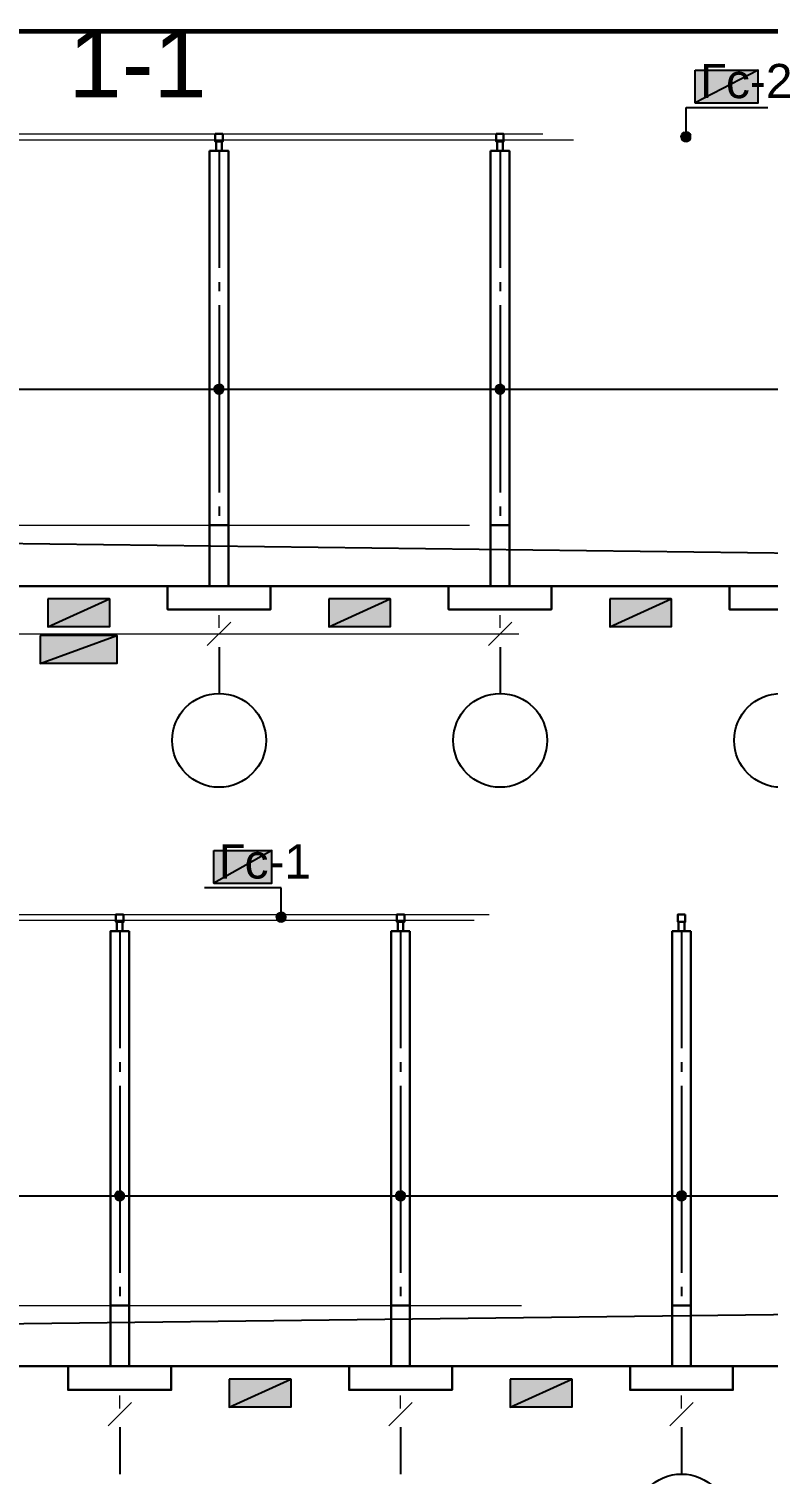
# Model space of a CAD drawing. Extents: x 8 to 21351, y 0 to 420.
# Drawn here: x 11591.8 to 11670.7, y 137.9 to 292.4 of the extents above; entities that cross this region are included whole.
import ezdxf

# ---------------------------------------------------------------- set-up
doc = ezdxf.new("R2010")
doc.units = 0
doc.linetypes.add('TEYPDFCAD_CENTER', pattern=[20, 12, -3, 2, -3])
for name, color, linetype in [('PDF_ВЫНОСКИ', 7, 'Continuous'), ('PDF_ОСИ', 7, 'Continuous'), ('TEY_REVIEW_AXIS', 7, 'Continuous'), ('TEY_REVIEW_LEADER', 7, 'Continuous')]:
    doc.layers.add(name, color=color, linetype=linetype)
doc.styles.add('TEYPDFCAD_TEXT', font='arial.ttf')
doc.dimstyles.new('TEYPDFCAD_SCALE_1', dxfattribs={"dimtxt": 2.5, "dimasz": 2.5, "dimexe": 1.25, "dimexo": 0.75, "dimtad": 1, "dimdsep": 46, "dimtxsty": 'Standard', "dimcen": 0.09, "dimadec": 0, "dimazin": 0, "dimtfac": 1, "dimtofl": 0, "dimtmove": 0, "dimatfit": 3, "dimfxl": 1, "dimarcsym": 0})

# ---------------------------------------------------------------- blocks, each defined once
blk = doc.blocks.new('TEY_AXIS')
at = {"layer": 'PDF_ОСИ', "linetype": 'TEYPDFCAD_CENTER', "lineweight": 9}
blk.add_line((0, 0), (1, 0), dxfattribs=at)

msp = doc.modelspace()

# ---------------------------------------------------------------- hatches: boundary and pattern name
at = {"true_color": 0xffffff}
h = msp.add_hatch(color=0, dxfattribs=at)
h.paths.add_polyline_path([(11662.96, 287.97), (11669.67, 287.97), (11662.96, 284.46)])
h.paths.add_polyline_path([(11669.67, 287.97), (11662.96, 284.46), (11669.67, 284.46)])
h = msp.add_hatch(color=7)
h.paths.add_polyline_path([(11661.61, 281.2), (11661.5, 281.03), (11661.97, 280.84)])
h.paths.add_polyline_path([(11661.5, 281.03), (11661.97, 280.84), (11661.46, 280.84)])
h.paths.add_polyline_path([(11661.97, 280.84), (11661.46, 280.84), (11661.5, 280.65)])
h = msp.add_hatch(color=7)
h.paths.add_polyline_path([(11662.16, 281.3), (11661.97, 281.35), (11661.97, 280.84)])
h.paths.add_polyline_path([(11661.97, 281.35), (11661.97, 280.84), (11661.78, 281.3)])
h.paths.add_polyline_path([(11661.97, 280.84), (11661.78, 281.3), (11661.61, 281.2)])
h = msp.add_hatch(color=7)
h.paths.add_polyline_path([(11662.45, 280.84), (11662.43, 281.03), (11661.97, 280.84)])
h.paths.add_polyline_path([(11662.43, 281.03), (11661.97, 280.84), (11662.33, 281.2)])
h.paths.add_polyline_path([(11661.97, 280.84), (11662.33, 281.2), (11662.16, 281.3)])
h = msp.add_hatch(color=7)
h.paths.add_polyline_path([(11661.5, 280.65), (11661.61, 280.48), (11661.97, 280.84)])
h.paths.add_polyline_path([(11661.61, 280.48), (11661.97, 280.84), (11661.78, 280.37)])
h.paths.add_polyline_path([(11661.97, 280.84), (11661.78, 280.37), (11661.97, 280.33)])
h = msp.add_hatch(color=7)
h.paths.add_polyline_path([(11661.97, 280.33), (11662.16, 280.37), (11661.97, 280.84)])
h.paths.add_polyline_path([(11662.16, 280.37), (11661.97, 280.84), (11662.33, 280.48)])
h.paths.add_polyline_path([(11661.97, 280.84), (11662.33, 280.48), (11662.43, 280.65)])
for points in [[(11662.43, 280.65), (11662.45, 280.84), (11661.97, 280.84)], [(11612.56, 253.66), (11612.61, 253.85), (11612.1, 253.85)], [(11642.56, 253.66), (11642.6, 253.85), (11642.11, 253.85)], [(11619.19, 197.25), (11619.23, 197.44), (11618.72, 197.44)], [(11601.96, 167.47), (11601.98, 167.66), (11601.49, 167.66)], [(11631.95, 167.47), (11632, 167.66), (11631.49, 167.66)], [(11661.95, 167.47), (11661.99, 167.66), (11661.48, 167.66)]]:
    msp.add_hatch(color=7).paths.add_polyline_path(points)
h = msp.add_hatch(color=7)
h.paths.add_polyline_path([(11611.76, 254.21), (11611.63, 254.04), (11612.1, 253.85)])
h.paths.add_polyline_path([(11611.63, 254.04), (11612.1, 253.85), (11611.61, 253.85)])
h.paths.add_polyline_path([(11612.1, 253.85), (11611.61, 253.85), (11611.63, 253.66)])
h = msp.add_hatch(color=7)
h.paths.add_polyline_path([(11611.63, 253.66), (11611.76, 253.51), (11612.1, 253.85)])
h.paths.add_polyline_path([(11611.76, 253.51), (11612.1, 253.85), (11611.91, 253.39)])
h.paths.add_polyline_path([(11612.1, 253.85), (11611.91, 253.39), (11612.1, 253.37)])
h = msp.add_hatch(color=7)
h.paths.add_polyline_path([(11612.29, 254.32), (11612.1, 254.36), (11612.1, 253.85)])
h.paths.add_polyline_path([(11612.1, 254.36), (11612.1, 253.85), (11611.91, 254.32)])
h.paths.add_polyline_path([(11612.1, 253.85), (11611.91, 254.32), (11611.76, 254.21)])
h = msp.add_hatch(color=7)
h.paths.add_polyline_path([(11612.61, 253.85), (11612.56, 254.04), (11612.1, 253.85)])
h.paths.add_polyline_path([(11612.56, 254.04), (11612.1, 253.85), (11612.46, 254.21)])
h.paths.add_polyline_path([(11612.1, 253.85), (11612.46, 254.21), (11612.29, 254.32)])
h = msp.add_hatch(color=7)
h.paths.add_polyline_path([(11612.1, 253.37), (11612.29, 253.39), (11612.1, 253.85)])
h.paths.add_polyline_path([(11612.29, 253.39), (11612.1, 253.85), (11612.46, 253.51)])
h.paths.add_polyline_path([(11612.1, 253.85), (11612.46, 253.51), (11612.56, 253.66)])
h = msp.add_hatch(color=7)
h.paths.add_polyline_path([(11641.75, 254.21), (11641.65, 254.04), (11642.11, 253.85)])
h.paths.add_polyline_path([(11641.65, 254.04), (11642.11, 253.85), (11641.61, 253.85)])
h.paths.add_polyline_path([(11642.11, 253.85), (11641.61, 253.85), (11641.65, 253.66)])
h = msp.add_hatch(color=7)
h.paths.add_polyline_path([(11641.65, 253.66), (11641.75, 253.51), (11642.11, 253.85)])
h.paths.add_polyline_path([(11641.75, 253.51), (11642.11, 253.85), (11641.92, 253.39)])
h.paths.add_polyline_path([(11642.11, 253.85), (11641.92, 253.39), (11642.11, 253.37)])
h = msp.add_hatch(color=7)
h.paths.add_polyline_path([(11642.3, 254.32), (11642.11, 254.36), (11642.11, 253.85)])
h.paths.add_polyline_path([(11642.11, 254.36), (11642.11, 253.85), (11641.92, 254.32)])
h.paths.add_polyline_path([(11642.11, 253.85), (11641.92, 254.32), (11641.75, 254.21)])
h = msp.add_hatch(color=7)
h.paths.add_polyline_path([(11642.6, 253.85), (11642.56, 254.04), (11642.11, 253.85)])
h.paths.add_polyline_path([(11642.56, 254.04), (11642.11, 253.85), (11642.45, 254.21)])
h.paths.add_polyline_path([(11642.11, 253.85), (11642.45, 254.21), (11642.3, 254.32)])
h = msp.add_hatch(color=7)
h.paths.add_polyline_path([(11642.11, 253.37), (11642.3, 253.39), (11642.11, 253.85)])
h.paths.add_polyline_path([(11642.3, 253.39), (11642.11, 253.85), (11642.45, 253.51)])
h.paths.add_polyline_path([(11642.11, 253.85), (11642.45, 253.51), (11642.56, 253.66)])
h = msp.add_hatch(color=0, dxfattribs=at)
h.paths.add_polyline_path([(11593.81, 231.48), (11593.81, 228.47), (11600.39, 231.48)])
h.paths.add_polyline_path([(11593.81, 228.47), (11600.39, 231.48), (11600.39, 228.47)])
h = msp.add_hatch(color=0, dxfattribs=at)
h.paths.add_polyline_path([(11623.83, 231.48), (11623.83, 228.47), (11630.39, 231.48)])
h.paths.add_polyline_path([(11623.83, 228.47), (11630.39, 231.48), (11630.39, 228.47)])
h = msp.add_hatch(color=0, dxfattribs=at)
h.paths.add_polyline_path([(11653.82, 231.48), (11653.82, 228.47), (11660.4, 231.48)])
h.paths.add_polyline_path([(11653.82, 228.47), (11660.4, 231.48), (11660.4, 228.47)])
h = msp.add_hatch(color=0, dxfattribs=at)
h.paths.add_polyline_path([(11593.01, 227.56), (11593.01, 224.56), (11601.2, 227.56)])
h.paths.add_polyline_path([(11593.01, 224.56), (11601.2, 227.56), (11601.2, 224.56)])
h = msp.add_hatch(color=0, dxfattribs=at)
h.paths.add_polyline_path([(11611.55, 204.58), (11617.73, 204.58), (11611.55, 201.06)])
h.paths.add_polyline_path([(11617.73, 204.58), (11611.55, 201.06), (11617.73, 201.06)])
h = msp.add_hatch(color=7)
h.paths.add_polyline_path([(11618.39, 197.8), (11618.26, 197.63), (11618.72, 197.44)])
h.paths.add_polyline_path([(11618.26, 197.63), (11618.72, 197.44), (11618.24, 197.44)])
h.paths.add_polyline_path([(11618.72, 197.44), (11618.24, 197.44), (11618.26, 197.25)])
h = msp.add_hatch(color=7)
h.paths.add_polyline_path([(11618.91, 197.91), (11618.72, 197.95), (11618.72, 197.44)])
h.paths.add_polyline_path([(11618.72, 197.95), (11618.72, 197.44), (11618.53, 197.91)])
h.paths.add_polyline_path([(11618.72, 197.44), (11618.53, 197.91), (11618.39, 197.8)])
h = msp.add_hatch(color=7)
h.paths.add_polyline_path([(11619.23, 197.44), (11619.19, 197.63), (11618.72, 197.44)])
h.paths.add_polyline_path([(11619.19, 197.63), (11618.72, 197.44), (11619.08, 197.8)])
h.paths.add_polyline_path([(11618.72, 197.44), (11619.08, 197.8), (11618.91, 197.91)])
h = msp.add_hatch(color=7)
h.paths.add_polyline_path([(11618.26, 197.25), (11618.39, 197.08), (11618.72, 197.44)])
h.paths.add_polyline_path([(11618.39, 197.08), (11618.72, 197.44), (11618.53, 196.98)])
h.paths.add_polyline_path([(11618.72, 197.44), (11618.53, 196.98), (11618.72, 196.93)])
h = msp.add_hatch(color=7)
h.paths.add_polyline_path([(11618.72, 196.93), (11618.91, 196.98), (11618.72, 197.44)])
h.paths.add_polyline_path([(11618.91, 196.98), (11618.72, 197.44), (11619.08, 197.08)])
h.paths.add_polyline_path([(11618.72, 197.44), (11619.08, 197.08), (11619.19, 197.25)])
h = msp.add_hatch(color=7)
h.paths.add_polyline_path([(11601.13, 168.02), (11601.03, 167.85), (11601.49, 167.66)])
h.paths.add_polyline_path([(11601.03, 167.85), (11601.49, 167.66), (11600.99, 167.66)])
h.paths.add_polyline_path([(11601.49, 167.66), (11600.99, 167.66), (11601.03, 167.47)])
h = msp.add_hatch(color=7)
h.paths.add_polyline_path([(11601.03, 167.47), (11601.13, 167.3), (11601.49, 167.66)])
h.paths.add_polyline_path([(11601.13, 167.3), (11601.49, 167.66), (11601.3, 167.2)])
h.paths.add_polyline_path([(11601.49, 167.66), (11601.3, 167.2), (11601.49, 167.15)])
h = msp.add_hatch(color=7)
h.paths.add_polyline_path([(11601.68, 168.13), (11601.49, 168.17), (11601.49, 167.66)])
h.paths.add_polyline_path([(11601.49, 168.17), (11601.49, 167.66), (11601.3, 168.13)])
h.paths.add_polyline_path([(11601.49, 167.66), (11601.3, 168.13), (11601.13, 168.02)])
h = msp.add_hatch(color=7)
h.paths.add_polyline_path([(11601.98, 167.66), (11601.96, 167.85), (11601.49, 167.66)])
h.paths.add_polyline_path([(11601.96, 167.85), (11601.49, 167.66), (11601.83, 168.02)])
h.paths.add_polyline_path([(11601.49, 167.66), (11601.83, 168.02), (11601.68, 168.13)])
h = msp.add_hatch(color=7)
h.paths.add_polyline_path([(11601.49, 167.15), (11601.68, 167.2), (11601.49, 167.66)])
h.paths.add_polyline_path([(11601.68, 167.2), (11601.49, 167.66), (11601.83, 167.3)])
h.paths.add_polyline_path([(11601.49, 167.66), (11601.83, 167.3), (11601.96, 167.47)])
h = msp.add_hatch(color=7)
h.paths.add_polyline_path([(11631.13, 168.02), (11631.02, 167.85), (11631.49, 167.66)])
h.paths.add_polyline_path([(11631.02, 167.85), (11631.49, 167.66), (11630.98, 167.66)])
h.paths.add_polyline_path([(11631.49, 167.66), (11630.98, 167.66), (11631.02, 167.47)])
h = msp.add_hatch(color=7)
h.paths.add_polyline_path([(11631.02, 167.47), (11631.13, 167.3), (11631.49, 167.66)])
h.paths.add_polyline_path([(11631.13, 167.3), (11631.49, 167.66), (11631.3, 167.2)])
h.paths.add_polyline_path([(11631.49, 167.66), (11631.3, 167.2), (11631.49, 167.15)])
h = msp.add_hatch(color=7)
h.paths.add_polyline_path([(11631.68, 168.13), (11631.49, 168.17), (11631.49, 167.66)])
h.paths.add_polyline_path([(11631.49, 168.17), (11631.49, 167.66), (11631.3, 168.13)])
h.paths.add_polyline_path([(11631.49, 167.66), (11631.3, 168.13), (11631.13, 168.02)])
h = msp.add_hatch(color=7)
h.paths.add_polyline_path([(11632, 167.66), (11631.95, 167.85), (11631.49, 167.66)])
h.paths.add_polyline_path([(11631.95, 167.85), (11631.49, 167.66), (11631.85, 168.02)])
h.paths.add_polyline_path([(11631.49, 167.66), (11631.85, 168.02), (11631.68, 168.13)])
h = msp.add_hatch(color=7)
h.paths.add_polyline_path([(11631.49, 167.15), (11631.68, 167.2), (11631.49, 167.66)])
h.paths.add_polyline_path([(11631.68, 167.2), (11631.49, 167.66), (11631.85, 167.3)])
h.paths.add_polyline_path([(11631.49, 167.66), (11631.85, 167.3), (11631.95, 167.47)])
h = msp.add_hatch(color=7)
h.paths.add_polyline_path([(11661.14, 168.02), (11661.04, 167.85), (11661.48, 167.66)])
h.paths.add_polyline_path([(11661.04, 167.85), (11661.48, 167.66), (11660.99, 167.66)])
h.paths.add_polyline_path([(11661.48, 167.66), (11660.99, 167.66), (11661.04, 167.47)])
h = msp.add_hatch(color=7)
h.paths.add_polyline_path([(11661.04, 167.47), (11661.14, 167.3), (11661.48, 167.66)])
h.paths.add_polyline_path([(11661.14, 167.3), (11661.48, 167.66), (11661.29, 167.2)])
h.paths.add_polyline_path([(11661.48, 167.66), (11661.29, 167.2), (11661.48, 167.15)])
h = msp.add_hatch(color=7)
h.paths.add_polyline_path([(11661.67, 168.13), (11661.48, 168.17), (11661.48, 167.66)])
h.paths.add_polyline_path([(11661.48, 168.17), (11661.48, 167.66), (11661.29, 168.13)])
h.paths.add_polyline_path([(11661.48, 167.66), (11661.29, 168.13), (11661.14, 168.02)])
h = msp.add_hatch(color=7)
h.paths.add_polyline_path([(11661.99, 167.66), (11661.95, 167.85), (11661.48, 167.66)])
h.paths.add_polyline_path([(11661.95, 167.85), (11661.48, 167.66), (11661.84, 168.02)])
h.paths.add_polyline_path([(11661.48, 167.66), (11661.84, 168.02), (11661.67, 168.13)])
h = msp.add_hatch(color=7)
h.paths.add_polyline_path([(11661.48, 167.15), (11661.67, 167.2), (11661.48, 167.66)])
h.paths.add_polyline_path([(11661.67, 167.2), (11661.48, 167.66), (11661.84, 167.3)])
h.paths.add_polyline_path([(11661.48, 167.66), (11661.84, 167.3), (11661.95, 167.47)])
h = msp.add_hatch(color=0, dxfattribs=at)
h.paths.add_polyline_path([(11613.2, 148.08), (11613.2, 145.08), (11619.78, 148.08)])
h.paths.add_polyline_path([(11613.2, 145.08), (11619.78, 148.08), (11619.78, 145.08)])
h = msp.add_hatch(color=0, dxfattribs=at)
h.paths.add_polyline_path([(11643.19, 148.08), (11643.19, 145.08), (11649.78, 148.08)])
h.paths.add_polyline_path([(11643.19, 145.08), (11649.78, 148.08), (11649.78, 145.08)])

# ---------------------------------------------------------------- linework, layer by layer
at = {"color": 0, "lineweight": 0, "true_color": 0xffffff}
for p, q in [((11662.96, 284.46), (11669.67, 284.46)), ((11611.55, 201.06), (11617.73, 201.06))]:
    msp.add_line(p, q, dxfattribs=at)
at = {"color": 7, "lineweight": 25}
for p, q in [((11661.97, 280.84), (11661.97, 283.97)), ((11661.97, 283.97), (11670.69, 283.97)), ((11612.1, 265.32), (11612.1, 264.33)), ((11642.11, 265.32), (11642.11, 264.33)), ((11612.1, 241.32), (11612.1, 240.33)), ((11642.11, 241.32), (11642.11, 240.33)), ((11612.1, 226.31), (11612.1, 221.32)), ((11642.11, 226.31), (11642.11, 221.32)), ((11618.72, 200.58), (11610.55, 200.58)), ((11618.72, 197.44), (11618.72, 200.58))]:
    msp.add_line(p, q, dxfattribs=at)
at = {"color": 7, "lineweight": 30}
for p, q in [((11613.11, 239.33), (11613.11, 232.83)), ((11643.11, 239.33), (11643.11, 232.83)), ((11600.5, 155.93), (11600.5, 149.44)), ((11630.49, 155.93), (11630.49, 149.44)), ((11660.49, 155.93), (11660.49, 149.44))]:
    msp.add_line(p, q, dxfattribs=at)
at = {"color": 7, "lineweight": 5}
for p, q in [((11610.85, 226.48), (11613.35, 228.98)), ((11613.35, 228.98), (11610.85, 226.48)), ((11612.1, 228.37), (11612.1, 229.72)), ((11612.1, 228.37), (11612.1, 229.72)), ((11640.86, 226.48), (11643.36, 228.98)), ((11643.36, 228.98), (11640.86, 226.48)), ((11642.11, 228.37), (11642.11, 229.72)), ((11642.11, 228.37), (11642.11, 229.72)), ((11602.74, 145.58), (11600.25, 143.09)), ((11600.25, 143.09), (11602.74, 145.58)), ((11601.49, 144.95), (11601.49, 146.33)), ((11601.49, 144.95), (11601.49, 146.33)), ((11632.74, 145.58), (11630.24, 143.09)), ((11630.24, 143.09), (11632.74, 145.58)), ((11631.49, 144.95), (11631.49, 146.33)), ((11631.49, 144.95), (11631.49, 146.33)), ((11662.73, 145.58), (11660.23, 143.09)), ((11660.23, 143.09), (11662.73, 145.58)), ((11661.48, 144.95), (11661.48, 146.33)), ((11661.48, 144.95), (11661.48, 146.33))]:
    msp.add_line(p, q, dxfattribs=at)
at = {"lineweight": 25}
for p, q in [((11601.49, 181.93), (11601.49, 180.93)), ((11631.49, 181.93), (11631.49, 180.93)), ((11661.48, 181.93), (11661.48, 180.93)), ((11601.49, 157.92), (11601.49, 156.93)), ((11631.49, 157.92), (11631.49, 156.93)), ((11661.48, 157.92), (11661.48, 156.93)), ((11601.49, 142.92), (11601.49, 137.92)), ((11631.49, 142.92), (11631.49, 137.92)), ((11661.48, 142.92), (11661.48, 137.92))]:
    msp.add_line(p, q, dxfattribs=at)
at = {"color": 0, "true_color": 0xffffff}
for points in [[(11662.96, 287.97), (11669.67, 287.97), (11662.96, 284.46)], [(11669.67, 287.97), (11662.96, 284.46), (11669.67, 284.46)], [(11593.81, 231.48), (11593.81, 228.47), (11600.39, 231.48)], [(11593.81, 228.47), (11600.39, 231.48), (11600.39, 228.47)], [(11623.83, 231.48), (11623.83, 228.47), (11630.39, 231.48)], [(11623.83, 228.47), (11630.39, 231.48), (11630.39, 228.47)], [(11653.82, 231.48), (11653.82, 228.47), (11660.4, 231.48)], [(11653.82, 228.47), (11660.4, 231.48), (11660.4, 228.47)], [(11593.01, 227.56), (11593.01, 224.56), (11601.2, 227.56)], [(11593.01, 224.56), (11601.2, 227.56), (11601.2, 224.56)], [(11611.55, 204.58), (11617.73, 204.58), (11611.55, 201.06)], [(11617.73, 204.58), (11611.55, 201.06), (11617.73, 201.06)], [(11613.2, 148.08), (11613.2, 145.08), (11619.78, 148.08)], [(11613.2, 145.08), (11619.78, 148.08), (11619.78, 145.08)], [(11643.19, 148.08), (11643.19, 145.08), (11649.78, 148.08)], [(11643.19, 145.08), (11649.78, 148.08), (11649.78, 145.08)]]:
    msp.add_lwpolyline(points, close=True, dxfattribs=at)
at = {"color": 7}
for points in [[(11661.61, 281.2), (11661.5, 281.03), (11661.97, 280.84)], [(11661.97, 280.84), (11661.78, 281.3), (11661.61, 281.2)], [(11661.97, 281.35), (11661.97, 280.84), (11661.78, 281.3)], [(11662.16, 281.3), (11661.97, 281.35), (11661.97, 280.84)], [(11661.97, 280.84), (11662.33, 281.2), (11662.16, 281.3)], [(11662.43, 281.03), (11661.97, 280.84), (11662.33, 281.2)], [(11661.5, 281.03), (11661.97, 280.84), (11661.46, 280.84)], [(11661.97, 280.84), (11661.46, 280.84), (11661.5, 280.65)], [(11661.5, 280.65), (11661.61, 280.48), (11661.97, 280.84)], [(11661.61, 280.48), (11661.97, 280.84), (11661.78, 280.37)], [(11661.97, 280.84), (11661.78, 280.37), (11661.97, 280.33)], [(11662.45, 280.84), (11662.43, 281.03), (11661.97, 280.84)], [(11661.97, 280.33), (11662.16, 280.37), (11661.97, 280.84)], [(11662.16, 280.37), (11661.97, 280.84), (11662.33, 280.48)], [(11661.97, 280.84), (11662.33, 280.48), (11662.43, 280.65)], [(11662.43, 280.65), (11662.45, 280.84), (11661.97, 280.84)], [(11611.63, 254.04), (11612.1, 253.85), (11611.61, 253.85)], [(11612.1, 253.85), (11611.61, 253.85), (11611.63, 253.66)], [(11611.76, 254.21), (11611.63, 254.04), (11612.1, 253.85)], [(11611.63, 253.66), (11611.76, 253.51), (11612.1, 253.85)], [(11612.1, 253.85), (11611.91, 254.32), (11611.76, 254.21)], [(11611.76, 253.51), (11612.1, 253.85), (11611.91, 253.39)], [(11612.1, 254.36), (11612.1, 253.85), (11611.91, 254.32)], [(11612.1, 253.85), (11611.91, 253.39), (11612.1, 253.37)], [(11612.29, 254.32), (11612.1, 254.36), (11612.1, 253.85)], [(11612.1, 253.85), (11612.46, 254.21), (11612.29, 254.32)], [(11612.56, 254.04), (11612.1, 253.85), (11612.46, 254.21)], [(11612.61, 253.85), (11612.56, 254.04), (11612.1, 253.85)], [(11612.1, 253.37), (11612.29, 253.39), (11612.1, 253.85)], [(11612.29, 253.39), (11612.1, 253.85), (11612.46, 253.51)], [(11612.1, 253.85), (11612.46, 253.51), (11612.56, 253.66)], [(11612.56, 253.66), (11612.61, 253.85), (11612.1, 253.85)], [(11641.65, 254.04), (11642.11, 253.85), (11641.61, 253.85)], [(11642.11, 253.85), (11641.61, 253.85), (11641.65, 253.66)], [(11641.75, 254.21), (11641.65, 254.04), (11642.11, 253.85)], [(11641.65, 253.66), (11641.75, 253.51), (11642.11, 253.85)], [(11642.11, 253.85), (11641.92, 254.32), (11641.75, 254.21)], [(11641.75, 253.51), (11642.11, 253.85), (11641.92, 253.39)], [(11642.11, 254.36), (11642.11, 253.85), (11641.92, 254.32)], [(11642.11, 253.85), (11641.92, 253.39), (11642.11, 253.37)], [(11642.3, 254.32), (11642.11, 254.36), (11642.11, 253.85)], [(11642.11, 253.85), (11642.45, 254.21), (11642.3, 254.32)], [(11642.56, 254.04), (11642.11, 253.85), (11642.45, 254.21)], [(11642.6, 253.85), (11642.56, 254.04), (11642.11, 253.85)], [(11642.11, 253.37), (11642.3, 253.39), (11642.11, 253.85)], [(11642.3, 253.39), (11642.11, 253.85), (11642.45, 253.51)], [(11642.11, 253.85), (11642.45, 253.51), (11642.56, 253.66)], [(11642.56, 253.66), (11642.6, 253.85), (11642.11, 253.85)], [(11618.39, 197.8), (11618.26, 197.63), (11618.72, 197.44)], [(11618.72, 197.44), (11618.53, 197.91), (11618.39, 197.8)], [(11618.72, 197.95), (11618.72, 197.44), (11618.53, 197.91)], [(11618.91, 197.91), (11618.72, 197.95), (11618.72, 197.44)], [(11618.72, 197.44), (11619.08, 197.8), (11618.91, 197.91)], [(11619.19, 197.63), (11618.72, 197.44), (11619.08, 197.8)], [(11618.26, 197.63), (11618.72, 197.44), (11618.24, 197.44)], [(11618.72, 197.44), (11618.24, 197.44), (11618.26, 197.25)], [(11618.26, 197.25), (11618.39, 197.08), (11618.72, 197.44)], [(11618.39, 197.08), (11618.72, 197.44), (11618.53, 196.98)], [(11618.72, 197.44), (11618.53, 196.98), (11618.72, 196.93)], [(11619.23, 197.44), (11619.19, 197.63), (11618.72, 197.44)], [(11618.72, 196.93), (11618.91, 196.98), (11618.72, 197.44)], [(11618.91, 196.98), (11618.72, 197.44), (11619.08, 197.08)], [(11618.72, 197.44), (11619.08, 197.08), (11619.19, 197.25)], [(11619.19, 197.25), (11619.23, 197.44), (11618.72, 197.44)], [(11601.03, 167.85), (11601.49, 167.66), (11600.99, 167.66)], [(11601.49, 167.66), (11600.99, 167.66), (11601.03, 167.47)], [(11601.13, 168.02), (11601.03, 167.85), (11601.49, 167.66)], [(11601.03, 167.47), (11601.13, 167.3), (11601.49, 167.66)], [(11601.49, 167.66), (11601.3, 168.13), (11601.13, 168.02)], [(11601.13, 167.3), (11601.49, 167.66), (11601.3, 167.2)], [(11601.49, 168.17), (11601.49, 167.66), (11601.3, 168.13)], [(11601.49, 167.66), (11601.3, 167.2), (11601.49, 167.15)], [(11601.68, 168.13), (11601.49, 168.17), (11601.49, 167.66)], [(11601.49, 167.66), (11601.83, 168.02), (11601.68, 168.13)], [(11601.96, 167.85), (11601.49, 167.66), (11601.83, 168.02)], [(11601.98, 167.66), (11601.96, 167.85), (11601.49, 167.66)], [(11601.49, 167.15), (11601.68, 167.2), (11601.49, 167.66)], [(11601.68, 167.2), (11601.49, 167.66), (11601.83, 167.3)], [(11601.49, 167.66), (11601.83, 167.3), (11601.96, 167.47)], [(11601.96, 167.47), (11601.98, 167.66), (11601.49, 167.66)], [(11631.02, 167.85), (11631.49, 167.66), (11630.98, 167.66)], [(11631.49, 167.66), (11630.98, 167.66), (11631.02, 167.47)], [(11631.13, 168.02), (11631.02, 167.85), (11631.49, 167.66)], [(11631.02, 167.47), (11631.13, 167.3), (11631.49, 167.66)], [(11631.49, 167.66), (11631.3, 168.13), (11631.13, 168.02)], [(11631.13, 167.3), (11631.49, 167.66), (11631.3, 167.2)], [(11631.49, 168.17), (11631.49, 167.66), (11631.3, 168.13)], [(11631.49, 167.66), (11631.3, 167.2), (11631.49, 167.15)], [(11631.68, 168.13), (11631.49, 168.17), (11631.49, 167.66)], [(11631.49, 167.66), (11631.85, 168.02), (11631.68, 168.13)], [(11631.95, 167.85), (11631.49, 167.66), (11631.85, 168.02)], [(11632, 167.66), (11631.95, 167.85), (11631.49, 167.66)], [(11631.49, 167.15), (11631.68, 167.2), (11631.49, 167.66)], [(11631.68, 167.2), (11631.49, 167.66), (11631.85, 167.3)], [(11631.49, 167.66), (11631.85, 167.3), (11631.95, 167.47)], [(11631.95, 167.47), (11632, 167.66), (11631.49, 167.66)], [(11661.04, 167.85), (11661.48, 167.66), (11660.99, 167.66)], [(11661.48, 167.66), (11660.99, 167.66), (11661.04, 167.47)], [(11661.14, 168.02), (11661.04, 167.85), (11661.48, 167.66)], [(11661.04, 167.47), (11661.14, 167.3), (11661.48, 167.66)], [(11661.48, 167.66), (11661.29, 168.13), (11661.14, 168.02)], [(11661.14, 167.3), (11661.48, 167.66), (11661.29, 167.2)], [(11661.48, 168.17), (11661.48, 167.66), (11661.29, 168.13)], [(11661.48, 167.66), (11661.29, 167.2), (11661.48, 167.15)], [(11661.67, 168.13), (11661.48, 168.17), (11661.48, 167.66)], [(11661.48, 167.66), (11661.84, 168.02), (11661.67, 168.13)], [(11661.95, 167.85), (11661.48, 167.66), (11661.84, 168.02)], [(11661.99, 167.66), (11661.95, 167.85), (11661.48, 167.66)], [(11661.48, 167.15), (11661.67, 167.2), (11661.48, 167.66)], [(11661.67, 167.2), (11661.48, 167.66), (11661.84, 167.3)], [(11661.48, 167.66), (11661.84, 167.3), (11661.95, 167.47)], [(11661.95, 167.47), (11661.99, 167.66), (11661.48, 167.66)]]:
    msp.add_lwpolyline(points, close=True, dxfattribs=at)
at = {"color": 7, "lineweight": 25}
for centre in [(11612.11, 216.33), (11642.12, 216.33), (11672.12, 216.33)]:
    msp.add_circle(centre, 5.01, dxfattribs=at)
at = {"lineweight": 25}
msp.add_circle((11661.49, 132.92), 5.01, dxfattribs=at)
at = {"layer": 'TEY_REVIEW_AXIS', "color": 7, "lineweight": 25}
for p, q in [((11612.1, 262.83), (11612.1, 242.82)), ((11642.11, 262.83), (11642.11, 242.82)), ((11762.11, 253.85), (11427.06, 253.85)), ((11732.11, 253.85), (11427.06, 253.85)), ((11702.1, 253.85), (11427.06, 253.85)), ((11672.11, 253.85), (11427.06, 253.85)), ((11642.11, 253.85), (11427.06, 253.85)), ((11612.1, 253.85), (11427.06, 253.85)), ((11421.49, 167.66), (11756.52, 167.66)), ((11451.49, 167.66), (11756.52, 167.66)), ((11481.5, 167.66), (11756.52, 167.66)), ((11511.49, 167.66), (11756.52, 167.66)), ((11541.49, 167.66), (11756.52, 167.66)), ((11571.48, 167.66), (11756.52, 167.66)), ((11601.49, 167.66), (11756.52, 167.66)), ((11631.49, 167.66), (11756.52, 167.66)), ((11661.48, 167.66), (11756.52, 167.66))]:
    msp.add_line(p, q, dxfattribs=at)
at = {"layer": 'TEY_REVIEW_AXIS', "color": 7, "lineweight": 30}
for p, q in [((11763.1, 232.83), (11431.1, 232.83)), ((11420.5, 149.44), (11752.5, 149.44))]:
    msp.add_line(p, q, dxfattribs=at)
at = {"layer": 'TEY_REVIEW_AXIS', "lineweight": 25}
for p, q in [((11601.49, 179.43), (11601.49, 159.43)), ((11631.49, 179.43), (11631.49, 159.43)), ((11661.48, 179.43), (11661.48, 159.43))]:
    msp.add_line(p, q, dxfattribs=at)
at = {"layer": 'TEY_REVIEW_AXIS', "lineweight": 60}
msp.add_lwpolyline([(11411.59, 5.1), (11806.56, 5.1), (11806.56, 292.08), (11411.59, 292.08)], close=True, dxfattribs=at)
at = {"layer": 'TEY_REVIEW_AXIS', "color": 7, "lineweight": 30}
for points in [[(11611.1, 279.34), (11613.11, 279.34), (11613.11, 239.33), (11611.1, 239.33)], [(11641.1, 279.34), (11643.11, 279.34), (11643.11, 239.33), (11641.1, 239.33)]]:
    msp.add_lwpolyline(points, close=True, dxfattribs=at)
at = {"layer": 'TEY_REVIEW_AXIS', "lineweight": 30}
for points in [[(11602.49, 195.94), (11600.5, 195.94), (11600.5, 155.93), (11602.49, 155.93)], [(11632.48, 195.94), (11630.49, 195.94), (11630.49, 155.93), (11632.48, 155.93)], [(11662.5, 195.94), (11660.49, 195.94), (11660.49, 155.93), (11662.5, 155.93)]]:
    msp.add_lwpolyline(points, close=True, dxfattribs=at)
at = {"layer": 'TEY_REVIEW_LEADER', "color": 7, "lineweight": 30}
for p, q in [((11611.8, 279.34), (11611.8, 280.33)), ((11612.4, 280.33), (11611.8, 280.33)), ((11612.4, 279.34), (11612.4, 280.33)), ((11641.8, 279.34), (11641.8, 280.33)), ((11642.41, 280.33), (11641.8, 280.33)), ((11642.41, 279.34), (11642.41, 280.33)), ((11611.1, 239.33), (11611.1, 232.83)), ((11641.1, 239.33), (11641.1, 232.83)), ((11601.2, 195.94), (11601.2, 196.93)), ((11601.2, 196.93), (11601.79, 196.93)), ((11601.79, 195.94), (11601.79, 196.93)), ((11631.19, 195.94), (11631.19, 196.93)), ((11631.19, 196.93), (11631.78, 196.93)), ((11631.78, 195.94), (11631.78, 196.93)), ((11661.18, 195.94), (11661.18, 196.93)), ((11661.18, 196.93), (11661.8, 196.93)), ((11661.8, 195.94), (11661.8, 196.93)), ((11602.49, 155.93), (11602.49, 149.44)), ((11632.48, 155.93), (11632.48, 149.44)), ((11662.5, 155.93), (11662.5, 149.44))]:
    msp.add_line(p, q, dxfattribs=at)
at = {"layer": 'TEY_REVIEW_LEADER', "color": 7, "lineweight": 25}
for p, q in [((11612.1, 279.34), (11612.1, 266.83)), ((11642.11, 279.34), (11642.11, 266.83))]:
    msp.add_line(p, q, dxfattribs=at)
at = {"layer": 'TEY_REVIEW_LEADER', "lineweight": 25}
for p, q in [((11601.49, 195.94), (11601.49, 183.43)), ((11631.49, 195.94), (11631.49, 183.43)), ((11661.48, 195.94), (11661.48, 183.43))]:
    msp.add_line(p, q, dxfattribs=at)
at = {"layer": 'TEY_REVIEW_LEADER', "color": 7, "lineweight": 30}
for points in [[(11611.7, 281.14), (11612.5, 281.14), (11612.5, 280.33), (11611.7, 280.33)], [(11641.71, 281.14), (11642.49, 281.14), (11642.49, 280.33), (11641.71, 280.33)], [(11617.6, 232.83), (11617.6, 230.34), (11606.6, 230.34), (11606.6, 232.83)], [(11647.6, 232.83), (11647.6, 230.34), (11636.61, 230.34), (11636.61, 232.83)], [(11677.61, 232.83), (11677.61, 230.34), (11666.6, 230.34), (11666.6, 232.83)], [(11601.9, 197.74), (11601.09, 197.74), (11601.09, 196.93), (11601.9, 196.93)], [(11631.89, 197.74), (11631.09, 197.74), (11631.09, 196.93), (11631.89, 196.93)], [(11661.88, 197.74), (11661.1, 197.74), (11661.1, 196.93), (11661.88, 196.93)], [(11595.99, 149.44), (11595.99, 146.92), (11607, 146.92), (11607, 149.44)], [(11625.98, 149.44), (11625.98, 146.92), (11636.99, 146.92), (11636.99, 149.44)], [(11656, 149.44), (11656, 146.92), (11666.98, 146.92), (11666.98, 149.44)]]:
    msp.add_lwpolyline(points, close=True, dxfattribs=at)

# ---------------------------------------------------------------- block references
at = {"layer": 'PDF_ОСИ'}
for p, xscale in [((11426.83, 281.14), 335.6821666666667), ((11431.7, 280.52), 330.8138333333333), ((11414.95, 239.33), 348.1493333333332), ((11550.1, 227.73), 94.00116666666665), ((11421.09, 197.74), 335.6821666666667), ((11421.09, 197.13), 330.7926666666666), ((11420.5, 155.93), 348.1493333333333)]:
    msp.add_blockref('TEY_AXIS', p, dxfattribs=dict(at, xscale=xscale))

# ---------------------------------------------------------------- texts
at = {"layer": 'TEY_REVIEW_LEADER', "color": 7, "style": 'TEYPDFCAD_TEXT'}
for s, height, p in [('1-1', 7.32, (11596.01, 285.05)), ('Гс-2', 3.658, (11663.47, 284.97)), ('Гс-1', 3.662, (11612.06, 201.57))]:
    msp.add_text(s, height=height, dxfattribs=at).set_placement(p)

# ---------------------------------------------------------------- leaders
at = {"layer": 'PDF_ВЫНОСКИ', "lineweight": 9, "annotation_type": 0, "has_hookline": 1, "hookline_direction": 0}
for points in [[(11431.1, 239.33), (11762.93, 235.27)], [(11752.5, 155.93), (11415.82, 151.87)]]:
    msp.add_leader(points, dimstyle='TEYPDFCAD_SCALE_1', dxfattribs=at)

doc.saveas('drawing.dxf')
